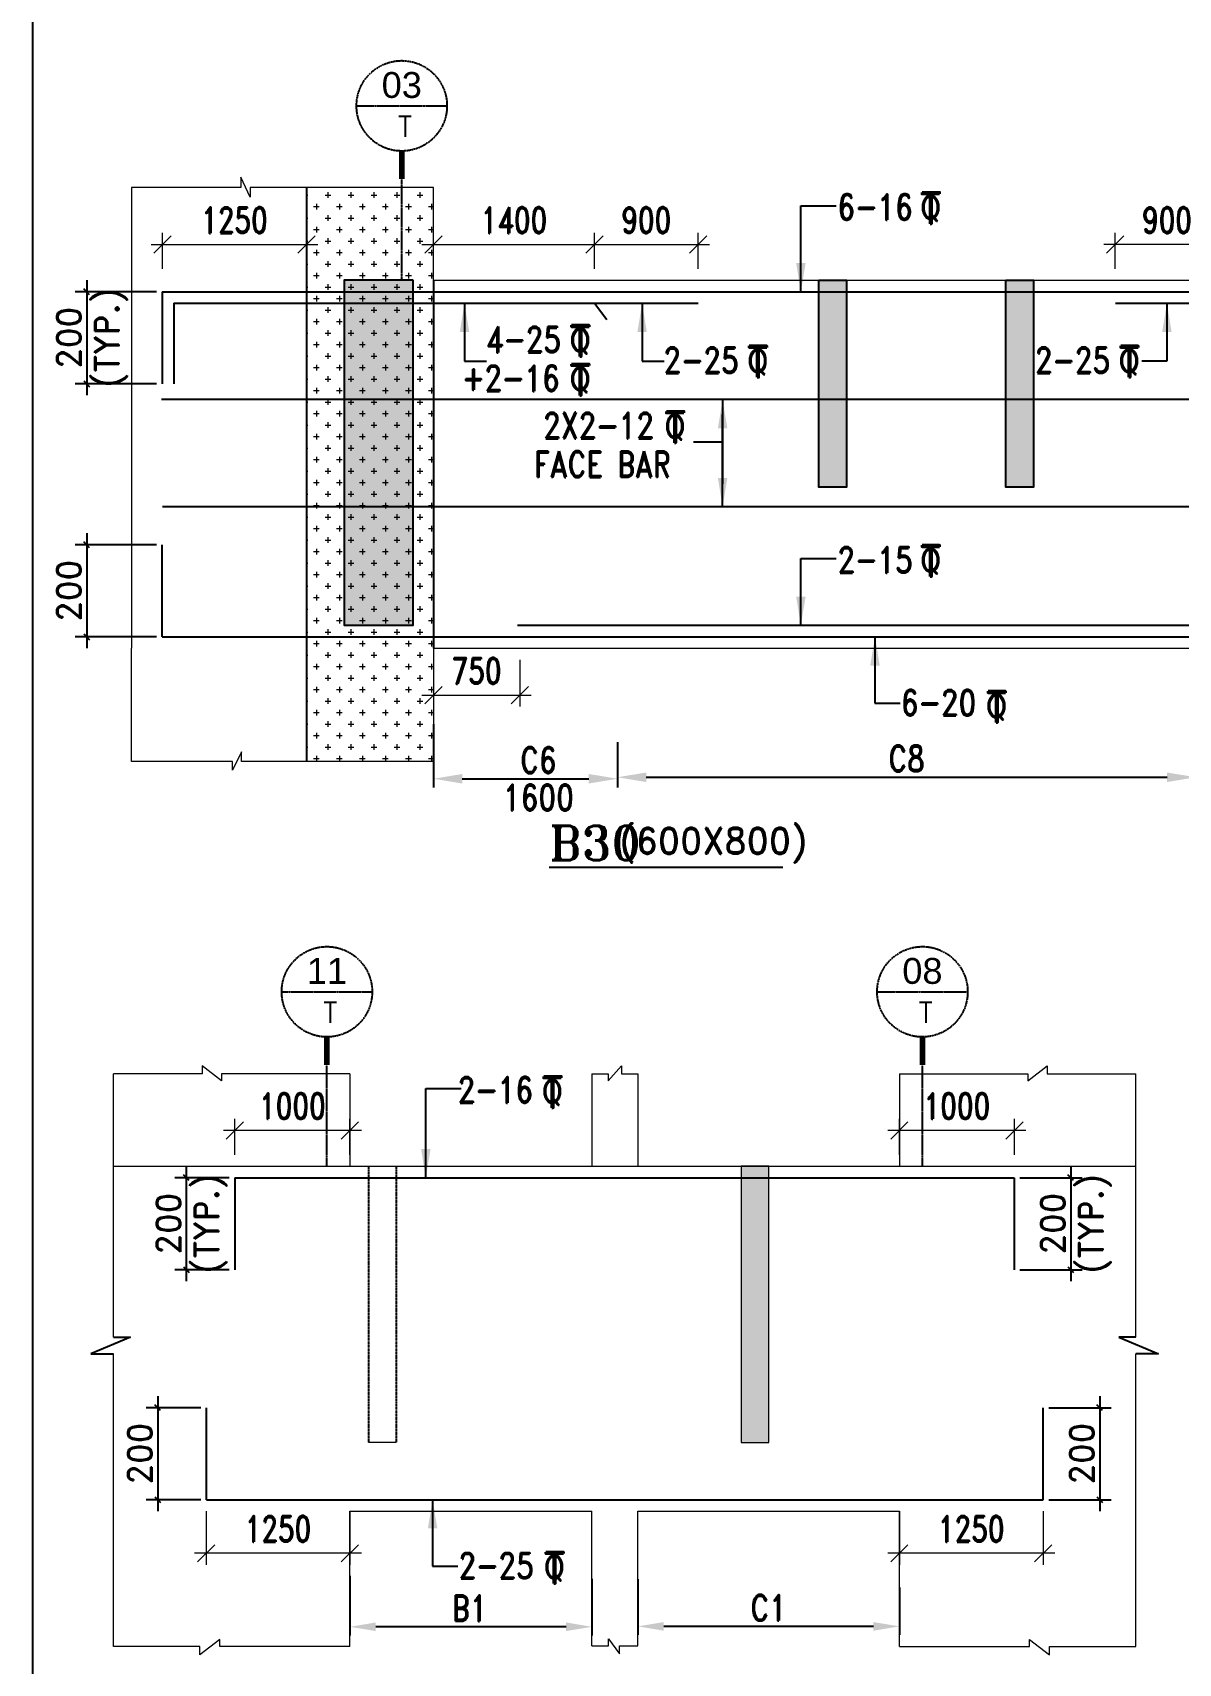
# Model space of a CAD drawing. Header units: millimetres. Extents: x 2061841 to 105821645, y -77612 to 48520811.
# Drawn here: x 2640308 to 2650265, y 7576 to 21757 of the extents above; entities that cross this region are included whole.
import ezdxf
from ezdxf.enums import TextEntityAlignment as Align

# ---------------------------------------------------------------- set-up
doc = ezdxf.new("R2010")
doc.units = ezdxf.units.MM
doc.header["$LTSCALE"] = 10
doc.header["$MEASUREMENT"] = 0
for name, pattern in [('BASEMENT COLUMN SETTING OUT-PART 2_R4$0$CENTER', [2, 1.25, -0.25, 0.25, -0.25]), ('CENTER', [2, 1.25, -0.25, 0.25, -0.25]), ('HIDDEN', [0.375, 0.25, -0.125])]:
    doc.linetypes.add(name, pattern=pattern)
for name, color, linetype in [('A-Grid-Tower', 8, 'CENTER'), ('BASEMENT COLUMN SETTING OUT-PART 2_R4$0$A-GRID-MAIN', 2, 'BASEMENT COLUMN SETTING OUT-PART 2_R4$0$CENTER'), ('BEAM', 4, 'Continuous'), ('BEAM HATCH', 252, 'Continuous'), ('BEAM STIRRUPS', 3, 'Continuous'), ('BORDER', 5, 'Continuous'), ('LEADER', 3, 'Continuous'), ('REIN', 1, 'Continuous'), ('S-BEAM', 4, 'Continuous'), ('S-DIM', 7, 'Continuous'), ('SHEET', 7, 'Continuous'), ('VIN_BEAM', 4, 'Continuous')]:
    doc.layers.add(name, color=color, linetype=linetype)
for name, color, linetype, lineweight in [('TEXT', 2, 'Continuous', 25), ('vin nonstrwall', 3, 'Continuous', 9), ('VIN_SLAB DIMENSION', 3, 'Continuous', 13)]:
    doc.layers.add(name, color=color, linetype=linetype, lineweight=lineweight)
doc.styles.add('200', font='romand.shx', dxfattribs={"width": 0.8, "height": 225})
doc.styles.add('BASEMENT COLUMN SETTING OUT-PART 2_R4$0$MAS-TXTL', font='arial.ttf', dxfattribs={"height": 200})
doc.styles.add('BASEMENT COLUMN SETTING OUT-PART 2_R4$0$MAS-TXTS', font='romans.shx', dxfattribs={"width": 0.8, "height": 180})
doc.styles.add('MAH', font='romand.shx', dxfattribs={"height": 210})
doc.styles.add('PK', font='romand.shx', dxfattribs={"width": 0.7, "height": 225})
doc.styles.add('PRP 100', font='romand.shx', dxfattribs={"width": 0.75})
doc.styles.add('RD', font='romand.shx', dxfattribs={"width": 0.9, "height": 225})
doc.styles.add('ROMAND', font='romand', dxfattribs={"height": 200})
doc.styles.add('RT', font='romant.shx', dxfattribs={"height": 250})
doc.dimstyles.new('dim', dxfattribs={"dimtxt": 225, "dimasz": 150, "dimexe": 100, "dimexo": 100, "dimgap": 100, "dimtad": 1, "dimdec": 0, "dimlfac": -1, "dimrnd": 5, "dimdsep": 46, "dimtxsty": 'PRP 100', "dimblk": 'OBLIQUE', "dimcen": 1.5, "dimdle": 100, "dimclrd": 3, "dimclre": 3, "dimclrt": 2, "dimadec": 0, "dimazin": 0, "dimtfac": 1, "dimtdec": 0, "dimtix": 1, "dimtmove": 0, "dimatfit": 3, "dimldrblk": 'OBLIQUE', "dimfxl": 200, "dimlwd": -1, "dimlwe": -1, "dimarcsym": 0})
doc.dimstyles.new('GR', dxfattribs={"dimtxt": 225, "dimasz": 100, "dimexe": 50, "dimexo": 50, "dimgap": 40, "dimtad": 1, "dimdec": 0, "dimzin": 0, "dimdsep": 46, "dimtxsty": 'RD', "dimblk1": 'OBLIQUE', "dimblk2": 'OBLIQUE', "dimsah": 1, "dimcen": 0, "dimdle": 100, "dimclrd": 3, "dimclre": 3, "dimclrt": 2, "dimadec": 0, "dimazin": 0, "dimtfac": 1, "dimtdec": 0, "dimtix": 1, "dimtmove": 0, "dimatfit": 3, "dimfxl": 1, "dimtolj": 1, "dimtzin": 0, "dimarcsym": 0})
doc.dimstyles.new('GR2', dxfattribs={"dimtxt": 225, "dimasz": 100, "dimexe": 75, "dimexo": 75, "dimgap": 50, "dimtad": 1, "dimdec": 0, "dimdsep": 46, "dimtxsty": '200', "dimblk1": 'OBLIQUE', "dimblk2": 'OBLIQUE', "dimsah": 1, "dimcen": 50, "dimdle": 75, "dimclrd": 3, "dimclre": 3, "dimclrt": 2, "dimadec": 0, "dimazin": 0, "dimtfac": 1, "dimtdec": 0, "dimtix": 1, "dimtmove": 0, "dimatfit": 3, "dimldrblk": 'OBLIQUE', "dimfxl": 1, "dimtolj": 1, "dimtzin": 0, "dimarcsym": 0})
doc.dimstyles.new('MA', dxfattribs={"dimtxt": 210, "dimasz": 50, "dimexe": 100, "dimexo": 50, "dimgap": 50, "dimtad": 1, "dimdec": 0, "dimzin": 0, "dimdsep": 46, "dimtxsty": 'MAH', "dimblk1": 'OBLIQUE', "dimblk2": 'OBLIQUE', "dimsah": 1, "dimcen": 0.09, "dimdle": 100, "dimclrd": 3, "dimclre": 3, "dimclrt": 2, "dimadec": 0, "dimazin": 0, "dimtfac": 1, "dimtdec": 0, "dimtix": 1, "dimtofl": 0, "dimtmove": 0, "dimatfit": 3, "dimldrblk": 'OBLIQUE', "dimfxl": 1, "dimtolj": 1, "dimtzin": 0, "dimarcsym": 0})

# ---------------------------------------------------------------- blocks, each defined once
blk = doc.blocks.new('_Oblique')
at = {"color": 0, "linetype": 'ByBlock', "lineweight": -2}
blk.add_line((-0.5, -0.5), (0.5, 0.5), dxfattribs=at)
blk = doc.blocks.new('*D2244')
at = {"layer": 'Defpoints', "color": 0, "transparency": 16777216}
for p in [(2645191, 19915), (2643791, 19603, 0), (2645191, 19603, 0)]:
    blk.add_point(p, dxfattribs=at)
at = {"layer": 'VIN_SLAB DIMENSION', "color": 3, "transparency": 16777216}
for p, q in [((2643791, 19703), (2643791, 20015)), ((2645191, 19703), (2645191, 20015)), ((2643691, 19915), (2645291, 19915))]:
    blk.add_line(p, q, dxfattribs=at)
at = {"layer": 'VIN_SLAB DIMENSION', "color": 3, "transparency": 16777216, "xscale": 150, "yscale": 150, "zscale": 150, "rotation": 180}
blk.add_blockref('_Oblique', (2643791, 19915), dxfattribs=at)
at = {"layer": 'VIN_SLAB DIMENSION', "color": 3, "transparency": 16777216, "xscale": 150, "yscale": 150, "zscale": 150}
blk.add_blockref('_Oblique', (2645191, 19915), dxfattribs=at)
at = {"layer": 'VIN_SLAB DIMENSION', "color": 2, "transparency": 16777216, "insert": (2644491, 20127), "char_height": 225, "attachment_point": 5, "style": 'PRP 100'}
blk.add_mtext('1400', dxfattribs=at)
blk = doc.blocks.new('OBLIQUE')
blk = doc.blocks.new('A$C33BE299A')
at = {"layer": 'SHEET', "color": 4, "style": 'ROMAND'}
for s, height, p in [('T', 170, (-16.2, 0)), ('Q', 125, (-14.4, 26.9))]:
    blk.add_text(s, height=height, dxfattribs=at).set_placement(p)
blk = doc.blocks.new('*D2226')
at = {"layer": 'Defpoints', "color": 0, "transparency": 16777216}
for p in [(2642066, 11799, 0), (2641643, 10999), (2642066, 10999, 0)]:
    blk.add_point(p, dxfattribs=at)
at = {"layer": 'S-DIM', "color": 3, "lineweight": -2, "transparency": 16777216}
for p, q in [((2642016, 11799), (2641543, 11799)), ((2641643, 11899), (2641643, 10899)), ((2642016, 10999), (2641543, 10999))]:
    blk.add_line(p, q, dxfattribs=at)
at = {"layer": 'S-DIM', "color": 3, "lineweight": -2, "transparency": 16777216, "xscale": 50, "yscale": 50, "zscale": 50}
for p, rotation in [((2641643, 11799), 90), ((2641643, 10999), 270)]:
    blk.add_blockref('_Oblique', p, dxfattribs=dict(at, rotation=rotation))
at = {"layer": 'S-DIM', "color": 2, "transparency": 16777216, "char_height": 210, "attachment_point": 5, "rotation": 90, "style": 'MAH'}
for s, insert in [('\\A1;(TYP.)', (2641853, 11399)), ('\\A1;200', (2641488, 11399))]:
    blk.add_mtext(s, dxfattribs=dict(at, insert=insert))
blk = doc.blocks.new('*D2227')
at = {"layer": 'Defpoints', "color": 0, "transparency": 16777216}
for p in [(2641819, 9799, 0), (2641395, 8999), (2641819, 8999, 0)]:
    blk.add_point(p, dxfattribs=at)
at = {"layer": 'S-DIM', "color": 3, "lineweight": -2, "transparency": 16777216}
for p, q in [((2641769, 9799), (2641295, 9799)), ((2641395, 9899), (2641395, 8899)), ((2641769, 8999), (2641295, 8999))]:
    blk.add_line(p, q, dxfattribs=at)
at = {"layer": 'S-DIM', "color": 3, "lineweight": -2, "transparency": 16777216, "xscale": 50, "yscale": 50, "zscale": 50}
for p, rotation in [((2641395, 9799), 90), ((2641395, 8999), 270)]:
    blk.add_blockref('_Oblique', p, dxfattribs=dict(at, rotation=rotation))
at = {"layer": 'S-DIM', "color": 2, "transparency": 16777216, "char_height": 210, "attachment_point": 5, "rotation": 90, "style": 'MAH'}
for s, insert in [('\\A1;200', (2641240, 9399)), ('\\A1;', (2641550, 9399))]:
    blk.add_mtext(s, dxfattribs=dict(at, insert=insert))
blk = doc.blocks.new('*D2228')
at = {"layer": 'BEAM STIRRUPS', "color": 3, "lineweight": -2, "ltscale": 0.25, "transparency": 16777216}
for p, q in [((2643065, 8337), (2643065, 7819)), ((2645168, 8312), (2645168, 7819)), ((2644943, 7894), (2643290, 7894))]:
    blk.add_line(p, q, dxfattribs=at)
at = {"layer": 'BEAM STIRRUPS', "color": 3, "linetype": 'Continuous', "ltscale": 0.25, "transparency": 16777216}
for points in [[(2643290, 7932), (2643290, 7857), (2643065, 7894)], [(2644943, 7932), (2644943, 7857), (2645168, 7894)]]:
    blk.add_solid(points, dxfattribs=at)
at = {"layer": 'Defpoints', "color": 0, "linetype": 'Continuous', "ltscale": 0.25, "transparency": 16777216}
for p in [(2643065, 8412, 0), (2645168, 8387, 0), (2643065, 7894)]:
    blk.add_point(p, dxfattribs=at)
at = {"layer": 'BEAM STIRRUPS', "color": 2, "linetype": 'Continuous', "ltscale": 0.25, "transparency": 16777216, "insert": (2644106, 8057), "char_height": 225, "attachment_point": 5, "rotation": 360, "style": '200'}
blk.add_mtext('\\A1;B1', dxfattribs=at)
blk = doc.blocks.new('*D2229')
at = {"layer": 'Defpoints', "color": 0, "transparency": 16777216}
for p in [(2648838, 11799, 0), (2648838, 10999, 0), (2649329, 10999)]:
    blk.add_point(p, dxfattribs=at)
at = {"layer": 'S-DIM', "color": 3, "lineweight": -2, "transparency": 16777216}
for p, q in [((2648888, 11799), (2649429, 11799)), ((2649329, 11899), (2649329, 10899)), ((2648888, 10999), (2649429, 10999))]:
    blk.add_line(p, q, dxfattribs=at)
at = {"layer": 'S-DIM', "color": 3, "lineweight": -2, "transparency": 16777216, "xscale": 50, "yscale": 50, "zscale": 50}
for p, rotation in [((2649329, 11799), 90), ((2649329, 10999), 270)]:
    blk.add_blockref('_Oblique', p, dxfattribs=dict(at, rotation=rotation))
at = {"layer": 'S-DIM', "color": 2, "transparency": 16777216, "char_height": 210, "attachment_point": 5, "rotation": 90, "style": 'MAH'}
for s, insert in [('\\A1;(TYP.)', (2649539, 11399)), ('\\A1;200', (2649174, 11399))]:
    blk.add_mtext(s, dxfattribs=dict(at, insert=insert))
blk = doc.blocks.new('*D2230')
at = {"layer": 'Defpoints', "color": 0, "transparency": 16777216}
for p in [(2649089, 9799, 0), (2649089, 8999, 0), (2649581, 8999)]:
    blk.add_point(p, dxfattribs=at)
at = {"layer": 'S-DIM', "color": 3, "lineweight": -2, "transparency": 16777216}
for p, q in [((2649139, 9799), (2649681, 9799)), ((2649581, 9899), (2649581, 8899)), ((2649139, 8999), (2649681, 8999))]:
    blk.add_line(p, q, dxfattribs=at)
at = {"layer": 'S-DIM', "color": 3, "lineweight": -2, "transparency": 16777216, "xscale": 50, "yscale": 50, "zscale": 50}
for p, rotation in [((2649581, 9799), 90), ((2649581, 8999), 270)]:
    blk.add_blockref('_Oblique', p, dxfattribs=dict(at, rotation=rotation))
at = {"layer": 'S-DIM', "color": 2, "transparency": 16777216, "char_height": 210, "attachment_point": 5, "rotation": 90, "style": 'MAH'}
for s, insert in [('\\A1;200', (2649426, 9399)), ('\\A1;', (2649736, 9399))]:
    blk.add_mtext(s, dxfattribs=dict(at, insert=insert))
blk = doc.blocks.new('*D2231')
at = {"layer": 'BEAM STIRRUPS', "color": 3, "lineweight": -2, "ltscale": 0.25, "transparency": 16777216}
for p, q in [((2645568, 8307), (2645568, 7823)), ((2647840, 8236), (2647840, 7823)), ((2647615, 7898), (2645793, 7898))]:
    blk.add_line(p, q, dxfattribs=at)
at = {"layer": 'BEAM STIRRUPS', "color": 3, "linetype": 'Continuous', "ltscale": 0.25, "transparency": 16777216}
for points in [[(2645793, 7935), (2645793, 7860), (2645568, 7898)], [(2647615, 7935), (2647615, 7860), (2647840, 7898)]]:
    blk.add_solid(points, dxfattribs=at)
at = {"layer": 'Defpoints', "color": 0, "linetype": 'Continuous', "ltscale": 0.25, "transparency": 16777216}
for p in [(2645568, 8382, 0), (2647840, 8311, 0), (2645568, 7898)]:
    blk.add_point(p, dxfattribs=at)
at = {"layer": 'BEAM STIRRUPS', "color": 2, "linetype": 'Continuous', "ltscale": 0.25, "transparency": 16777216, "insert": (2646704, 8060), "char_height": 225, "attachment_point": 5, "rotation": 360, "style": '200'}
blk.add_mtext('\\A1;C1', dxfattribs=at)
blk = doc.blocks.new('*D2156')
at = {"layer": 'Defpoints', "color": 0, "transparency": 16777216}
for p in [(2641434, 19503, 0), (2640778, 18703), (2641434, 18703, 0)]:
    blk.add_point(p, dxfattribs=at)
at = {"layer": 'S-DIM', "color": 3, "lineweight": -2, "transparency": 16777216}
for p, q in [((2640778, 19603), (2640778, 18603)), ((2641384, 19503), (2640678, 19503)), ((2641384, 18703), (2640678, 18703))]:
    blk.add_line(p, q, dxfattribs=at)
at = {"layer": 'S-DIM', "color": 3, "lineweight": -2, "transparency": 16777216, "xscale": 50, "yscale": 50, "zscale": 50}
for p, rotation in [((2640778, 19503), 90), ((2640778, 18703), 270)]:
    blk.add_blockref('_Oblique', p, dxfattribs=dict(at, rotation=rotation))
at = {"layer": 'S-DIM', "color": 2, "transparency": 16777216, "char_height": 210, "attachment_point": 5, "rotation": 90, "style": 'MAH'}
for s, insert in [('\\A1;(TYP.)', (2640988, 19103)), ('\\A1;200', (2640623, 19103))]:
    blk.add_mtext(s, dxfattribs=dict(at, insert=insert))
blk = doc.blocks.new('*D2157')
at = {"layer": 'Defpoints', "color": 0, "transparency": 16777216}
for p in [(2641434, 17303, 0), (2640778, 16503), (2641434, 16503, 0)]:
    blk.add_point(p, dxfattribs=at)
at = {"layer": 'S-DIM', "color": 3, "lineweight": -2, "transparency": 16777216}
for p, q in [((2641384, 17303), (2640678, 17303)), ((2640778, 17403), (2640778, 16403)), ((2641384, 16503), (2640678, 16503))]:
    blk.add_line(p, q, dxfattribs=at)
at = {"layer": 'S-DIM', "color": 3, "lineweight": -2, "transparency": 16777216, "xscale": 50, "yscale": 50, "zscale": 50}
for p, rotation in [((2640778, 17303), 90), ((2640778, 16503), 270)]:
    blk.add_blockref('_Oblique', p, dxfattribs=dict(at, rotation=rotation))
at = {"layer": 'S-DIM', "color": 2, "transparency": 16777216, "char_height": 210, "attachment_point": 5, "rotation": 90, "style": 'MAH'}
for s, insert in [('\\A1;200', (2640623, 16903)), ('\\A1;', (2640933, 16903))]:
    blk.add_mtext(s, dxfattribs=dict(at, insert=insert))
blk = doc.blocks.new('*D2158')
at = {"layer": 'Defpoints', "color": 0, "transparency": 16777216}
for p in [(2646091, 19915), (2645191, 19603, 52), (2646091, 19603, 52)]:
    blk.add_point(p, dxfattribs=at)
at = {"layer": 'VIN_SLAB DIMENSION', "color": 3, "transparency": 16777216}
for p, q in [((2645191, 19703), (2645191, 20015)), ((2646091, 19703), (2646091, 20015)), ((2645091, 19915), (2646191, 19915))]:
    blk.add_line(p, q, dxfattribs=at)
at = {"layer": 'VIN_SLAB DIMENSION', "color": 3, "transparency": 16777216, "xscale": 150, "yscale": 150, "zscale": 150, "rotation": 180}
blk.add_blockref('_Oblique', (2645191, 19915), dxfattribs=at)
at = {"layer": 'VIN_SLAB DIMENSION', "color": 3, "transparency": 16777216, "xscale": 150, "yscale": 150, "zscale": 150}
blk.add_blockref('_Oblique', (2646091, 19915), dxfattribs=at)
at = {"layer": 'VIN_SLAB DIMENSION', "color": 2, "transparency": 16777216, "insert": (2645641, 20127), "char_height": 225, "attachment_point": 5, "style": 'PRP 100'}
blk.add_mtext('900', dxfattribs=at)
blk = doc.blocks.new('*D2026')
at = {"layer": 'Defpoints', "color": 0, "transparency": 16777216}
for p in [(2649716, 19915), (2649716, 19603, 52), (2650616, 19603, 52)]:
    blk.add_point(p, dxfattribs=at)
at = {"layer": 'VIN_SLAB DIMENSION', "color": 3, "transparency": 16777216}
for p, q in [((2649716, 19703), (2649716, 20015)), ((2650616, 19703), (2650616, 20015)), ((2650716, 19915), (2649616, 19915))]:
    blk.add_line(p, q, dxfattribs=at)
at = {"layer": 'VIN_SLAB DIMENSION', "color": 3, "transparency": 16777216, "xscale": 150, "yscale": 150, "zscale": 150, "rotation": 180}
blk.add_blockref('_Oblique', (2649716, 19915), dxfattribs=at)
at = {"layer": 'VIN_SLAB DIMENSION', "color": 3, "transparency": 16777216, "xscale": 150, "yscale": 150, "zscale": 150}
blk.add_blockref('_Oblique', (2650616, 19915), dxfattribs=at)
at = {"layer": 'VIN_SLAB DIMENSION', "color": 2, "transparency": 16777216, "insert": (2650166, 20127), "char_height": 225, "attachment_point": 5, "style": 'PRP 100'}
blk.add_mtext('900', dxfattribs=at)
blk = doc.blocks.new('*D2083')
at = {"layer": 'Defpoints', "color": 0, "transparency": 16777216}
for p in [(2643791, 16403), (2644541, 16403), (2644541, 15996)]:
    blk.add_point(p, dxfattribs=at)
at = {"layer": 'VIN_SLAB DIMENSION', "color": 3, "transparency": 16777216}
for p, q in [((2643791, 16303), (2643791, 15896)), ((2644541, 16303), (2644541, 15896)), ((2643691, 15996), (2644641, 15996))]:
    blk.add_line(p, q, dxfattribs=at)
at = {"layer": 'VIN_SLAB DIMENSION', "color": 3, "transparency": 16777216, "xscale": 150, "yscale": 150, "zscale": 150, "rotation": 180}
blk.add_blockref('_Oblique', (2643791, 15996), dxfattribs=at)
at = {"layer": 'VIN_SLAB DIMENSION', "color": 3, "transparency": 16777216, "xscale": 150, "yscale": 150, "zscale": 150}
blk.add_blockref('_Oblique', (2644541, 15996), dxfattribs=at)
at = {"layer": 'VIN_SLAB DIMENSION', "color": 2, "transparency": 16777216, "insert": (2644166, 16208), "char_height": 225, "attachment_point": 5, "style": 'PRP 100'}
blk.add_mtext('750', dxfattribs=at)
blk = doc.blocks.new('*D2085')
at = {"layer": 'BEAM', "color": 3, "lineweight": -2, "transparency": 16777216}
for p, q in [((2643791, 15743), (2643791, 15194)), ((2645391, 15588), (2645391, 15194)), ((2644041, 15269), (2645141, 15269))]:
    blk.add_line(p, q, dxfattribs=at)
at = {"layer": 'BEAM', "color": 3, "transparency": 16777216}
for points in [[(2644041, 15310), (2644041, 15227), (2643791, 15269)], [(2645141, 15310), (2645141, 15227), (2645391, 15269)]]:
    blk.add_solid(points, dxfattribs=at)
at = {"layer": 'Defpoints', "color": 0, "transparency": 16777216}
for p in [(2643791, 15818, 0), (2645391, 15663, 0), (2645391, 15269)]:
    blk.add_point(p, dxfattribs=at)
at = {"layer": 'BEAM', "color": 2, "transparency": 16777216, "char_height": 225, "attachment_point": 5, "style": '200'}
for s, insert in [('\\A1;C6', (2644703, 15431)), ('\\A1;1600', (2644703, 15106))]:
    blk.add_mtext(s, dxfattribs=dict(at, insert=insert))
blk = doc.blocks.new('*D2087')
at = {"layer": 'BEAM', "color": 3, "lineweight": -2, "transparency": 16777216}
for p, q in [((2645391, 15513), (2645391, 15207)), ((2650416, 15588), (2650416, 15207)), ((2645641, 15282), (2650166, 15282))]:
    blk.add_line(p, q, dxfattribs=at)
at = {"layer": 'BEAM', "color": 3, "transparency": 16777216}
for points in [[(2645641, 15323), (2645641, 15240), (2645391, 15282)], [(2650166, 15323), (2650166, 15240), (2650416, 15282)]]:
    blk.add_solid(points, dxfattribs=at)
at = {"layer": 'Defpoints', "color": 0, "transparency": 16777216}
for p in [(2650416, 15663, 14), (2645391, 15588), (2650416, 15282)]:
    blk.add_point(p, dxfattribs=at)
at = {"layer": 'BEAM', "color": 2, "transparency": 16777216, "insert": (2647903, 15444), "char_height": 225, "attachment_point": 5, "style": '200'}
blk.add_mtext('\\A1;C8', dxfattribs=at)
blk = doc.blocks.new('*D2059')
at = {"layer": 'Defpoints', "color": 0, "transparency": 16777216}
for p in [(2642687, 19915), (2641437, 19603, 52), (2642687, 19603, 52)]:
    blk.add_point(p, dxfattribs=at)
at = {"layer": 'VIN_SLAB DIMENSION', "color": 3, "transparency": 16777216}
for p, q in [((2641437, 19703), (2641437, 20015)), ((2642687, 19703), (2642687, 20015)), ((2641337, 19915), (2642787, 19915))]:
    blk.add_line(p, q, dxfattribs=at)
at = {"layer": 'VIN_SLAB DIMENSION', "color": 3, "transparency": 16777216, "xscale": 150, "yscale": 150, "zscale": 150, "rotation": 180}
blk.add_blockref('_Oblique', (2641437, 19915), dxfattribs=at)
at = {"layer": 'VIN_SLAB DIMENSION', "color": 3, "transparency": 16777216, "xscale": 150, "yscale": 150, "zscale": 150}
blk.add_blockref('_Oblique', (2642687, 19915), dxfattribs=at)
at = {"layer": 'VIN_SLAB DIMENSION', "color": 2, "transparency": 16777216, "insert": (2642062, 20127), "char_height": 225, "attachment_point": 5, "style": 'PRP 100'}
blk.add_mtext('1250', dxfattribs=at)
blk = doc.blocks.new('BASEMENT COLUMN SETTING OUT-PART 2_R4$0$GRID TARGET1')
blk.add_wipeout([(393, -655), (392, -641), (392, -628), (390, -614), (389, -600), (387, -587), (384, -573), (381, -560), (377, -547), (373, -534), (369, -521), (364, -508), (359, -495), (353, -483), (347, -471), (340, -459), (333, -447), (325, -435), (318, -424), (309, -413), (301, -403), (292, -392), (282, -382), (273, -373), (263, -363), (252, -354), (242, -346), (231, -337), (220, -330), (208, -322), (196, -315), (184, -308), (172, -302), (160, -296), (147, -291), (134, -286), (121, -282), (108, -278), (95, -274), (82, -271), (68, -268), (55, -266), (41, -265), (27, -263), (14, -263), (0, -262), (-14, -263), (-27, -263), (-41, -265), (-55, -266), (-68, -268), (-82, -271), (-95, -274), (-108, -278), (-121, -282), (-134, -286), (-147, -291), (-160, -296), (-172, -302), (-184, -308), (-196, -315), (-208, -322), (-220, -330), (-231, -337), (-242, -346), (-252, -354), (-263, -363), (-273, -373), (-282, -382), (-292, -392), (-301, -403), (-309, -413), (-318, -424), (-325, -435), (-333, -447), (-340, -459), (-347, -471), (-353, -483), (-359, -495), (-364, -508), (-369, -521), (-373, -534), (-377, -547), (-381, -560), (-384, -573), (-387, -587), (-389, -600), (-390, -614), (-392, -628), (-392, -641), (-393, -655), (-392, -669), (-392, -682), (-390, -696), (-389, -710), (-387, -723), (-384, -737), (-381, -750), (-377, -763), (-373, -776), (-369, -789), (-364, -802), (-359, -815), (-353, -827), (-347, -839), (-340, -851), (-333, -863), (-325, -875), (-318, -886), (-309, -897), (-301, -907), (-292, -918), (-282, -928), (-273, -937), (-263, -947), (-252, -956), (-242, -964), (-231, -973), (-220, -981), (-208, -988), (-196, -995), (-184, -1002), (-172, -1008), (-160, -1014), (-147, -1019), (-134, -1024), (-121, -1028), (-108, -1032), (-95, -1036), (-82, -1039), (-68, -1042), (-55, -1044), (-41, -1046), (-27, -1047), (-14, -1047), (0, -1048), (14, -1047), (27, -1047), (41, -1046), (55, -1044), (68, -1042), (82, -1039), (95, -1036), (108, -1032), (121, -1028), (134, -1024), (147, -1019), (160, -1014), (172, -1008), (184, -1002), (196, -995), (208, -988), (220, -981), (231, -973), (242, -964), (252, -956), (263, -947), (273, -937), (282, -928), (292, -918), (301, -907), (309, -897), (318, -886), (325, -875), (333, -863), (340, -851), (347, -839), (353, -827), (359, -815), (364, -802), (369, -789), (373, -776), (377, -763), (381, -750), (384, -737), (387, -723), (389, -710), (390, -696), (392, -682), (392, -669)])
blk.add_line((-393, -655), (393, -655))
at = {"const_width": 48.8}
blk.add_lwpolyline([(0, -1048), (0, -1292)], dxfattribs=at)
blk.add_circle((0, -655), 393)
for tag, height, style, p in [('AS', 225, 'BASEMENT COLUMN SETTING OUT-PART 2_R4$0$MAS-TXTL', (0, -586)), ('REF', 180, 'BASEMENT COLUMN SETTING OUT-PART 2_R4$0$MAS-TXTS', (29, -925))]:
    blk.add_attdef(tag, text='', height=height, dxfattribs=dict(style=style)).set_placement(p, align=Align.CENTER)
blk = doc.blocks.new('*D1442')
at = {"layer": 'Defpoints', "color": 0, "transparency": 16777216}
for p in [(2642065, 12211), (2642065, 11899, 52), (2643065, 11899, 52)]:
    blk.add_point(p, dxfattribs=at)
at = {"layer": 'VIN_SLAB DIMENSION', "color": 3, "transparency": 16777216}
for p, q in [((2643165, 12211), (2641965, 12211)), ((2642065, 11999), (2642065, 12311)), ((2643065, 11999), (2643065, 12311))]:
    blk.add_line(p, q, dxfattribs=at)
at = {"layer": 'VIN_SLAB DIMENSION', "color": 3, "transparency": 16777216, "xscale": 150, "yscale": 150, "zscale": 150, "rotation": 180}
blk.add_blockref('_Oblique', (2642065, 12211), dxfattribs=at)
at = {"layer": 'VIN_SLAB DIMENSION', "color": 3, "transparency": 16777216, "xscale": 150, "yscale": 150, "zscale": 150}
blk.add_blockref('_Oblique', (2643065, 12211), dxfattribs=at)
at = {"layer": 'VIN_SLAB DIMENSION', "color": 2, "transparency": 16777216, "insert": (2642565, 12423), "char_height": 225, "attachment_point": 5, "style": 'PRP 100'}
blk.add_mtext('1000', dxfattribs=at)
blk = doc.blocks.new('*D1443')
at = {"layer": 'Defpoints', "color": 0, "transparency": 16777216}
for p in [(2647840, 12211), (2647840, 11899, 52), (2648840, 11899, 52)]:
    blk.add_point(p, dxfattribs=at)
at = {"layer": 'VIN_SLAB DIMENSION', "color": 3, "transparency": 16777216}
for p, q in [((2648940, 12211), (2647740, 12211)), ((2647840, 11999), (2647840, 12311)), ((2648840, 11999), (2648840, 12311))]:
    blk.add_line(p, q, dxfattribs=at)
at = {"layer": 'VIN_SLAB DIMENSION', "color": 3, "transparency": 16777216, "xscale": 150, "yscale": 150, "zscale": 150, "rotation": 180}
blk.add_blockref('_Oblique', (2647840, 12211), dxfattribs=at)
at = {"layer": 'VIN_SLAB DIMENSION', "color": 3, "transparency": 16777216, "xscale": 150, "yscale": 150, "zscale": 150}
blk.add_blockref('_Oblique', (2648840, 12211), dxfattribs=at)
at = {"layer": 'VIN_SLAB DIMENSION', "color": 2, "transparency": 16777216, "insert": (2648340, 12423), "char_height": 225, "attachment_point": 5, "style": 'PRP 100'}
blk.add_mtext('1000', dxfattribs=at)
blk = doc.blocks.new('*D1444')
at = {"layer": 'Defpoints', "color": 0, "transparency": 16777216}
for p in [(2641815, 8999, 52), (2643065, 8999, 52), (2641815, 8533)]:
    blk.add_point(p, dxfattribs=at)
at = {"layer": 'VIN_SLAB DIMENSION', "color": 3, "transparency": 16777216}
for p, q in [((2641815, 8899), (2641815, 8433)), ((2643065, 8899), (2643065, 8433)), ((2643165, 8533), (2641715, 8533))]:
    blk.add_line(p, q, dxfattribs=at)
at = {"layer": 'VIN_SLAB DIMENSION', "color": 3, "transparency": 16777216, "xscale": 150, "yscale": 150, "zscale": 150, "rotation": 180}
blk.add_blockref('_Oblique', (2641815, 8533), dxfattribs=at)
at = {"layer": 'VIN_SLAB DIMENSION', "color": 3, "transparency": 16777216, "xscale": 150, "yscale": 150, "zscale": 150}
blk.add_blockref('_Oblique', (2643065, 8533), dxfattribs=at)
at = {"layer": 'VIN_SLAB DIMENSION', "color": 2, "transparency": 16777216, "insert": (2642440, 8746), "char_height": 225, "attachment_point": 5, "style": 'PRP 100'}
blk.add_mtext('1250', dxfattribs=at)
blk = doc.blocks.new('*D1445')
at = {"layer": 'Defpoints', "color": 0, "transparency": 16777216}
for p in [(2647840, 8999, 52), (2649090, 8999, 52), (2647840, 8533)]:
    blk.add_point(p, dxfattribs=at)
at = {"layer": 'VIN_SLAB DIMENSION', "color": 3, "transparency": 16777216}
for p, q in [((2647840, 8899), (2647840, 8433)), ((2649090, 8899), (2649090, 8433)), ((2649190, 8533), (2647740, 8533))]:
    blk.add_line(p, q, dxfattribs=at)
at = {"layer": 'VIN_SLAB DIMENSION', "color": 3, "transparency": 16777216, "xscale": 150, "yscale": 150, "zscale": 150, "rotation": 180}
blk.add_blockref('_Oblique', (2647840, 8533), dxfattribs=at)
at = {"layer": 'VIN_SLAB DIMENSION', "color": 3, "transparency": 16777216, "xscale": 150, "yscale": 150, "zscale": 150}
blk.add_blockref('_Oblique', (2649090, 8533), dxfattribs=at)
at = {"layer": 'VIN_SLAB DIMENSION', "color": 2, "transparency": 16777216, "insert": (2648465, 8746), "char_height": 225, "attachment_point": 5, "style": 'PRP 100'}
blk.add_mtext('1250', dxfattribs=at)

msp = doc.modelspace()

# ---------------------------------------------------------------- hatches: boundary and pattern name
at = {"layer": 'BEAM HATCH'}
for points in [[(2643613.9, 19603.1), (2643013.9, 19603.1), (2643013.9, 16603.1), (2643613.9, 16603.1)], [(2647140.7, 19603.1), (2647381.8, 19603.1), (2647381.8, 17803.1), (2647140.7, 17803.1)], [(2648765.6, 19603.1), (2649006.7, 19603.1), (2649006.7, 17803.1), (2648765.6, 17803.1)], [(2646705.3, 11899), (2646465.3, 11899), (2646465.3, 9496), (2646705.3, 9496)]]:
    msp.add_hatch(color=252, dxfattribs=at).paths.add_polyline_path(points)
at = {"layer": 'vin nonstrwall'}
h = msp.add_hatch(dxfattribs=at)
h.set_pattern_fill('CROSS', color=6, scale=400, angle=270)
h.set_pattern_definition([(270, (197073.76, 101169.19), (100, -100), [50, -150]), (360, (197048.76, 101144.19), (100, 100), [50, -150])])
h.paths.add_polyline_path([(2642687.3, 20409.3), (2643790.6, 20409.3), (2643790.6, 15420.2), (2642687.3, 15420.2)])

# ---------------------------------------------------------------- linework, layer by layer
at = {"layer": 'A-Grid-Tower', "color": 6}
for p, q in [((2643515.6, 19603.1, 58.4), (2643515.6, 20483.5, 58.4)), ((2642865.3, 11899, 0), (2642865.3, 12779.4, 0)), ((2648040.3, 11899, 0), (2648040.3, 12779.4, 0))]:
    msp.add_line(p, q, dxfattribs=at)
at = {"layer": 'BEAM', "lineweight": 13}
for p, q in [((2642117, 20499.1, 51.6), (2642117, 20409.3, 51.6)), ((2642198.2, 20326.6, 51.6), (2642117, 20499.1, 51.6)), ((2641165.6, 20409.3, 51.6), (2641165.6, 19603.1, 51.6)), ((2642117, 20409.3, 51.6), (2641165.6, 20409.3, 103.1)), ((2642198.2, 20409.3, 51.6), (2642198.2, 20326.6, 51.6)), ((2643790.6, 20409.3, 481.6), (2642198.2, 20409.3, 51.6)), ((2643790.6, 19603.1, 103.1), (2643790.6, 20409.3, 103.1)), ((2641165.6, 19603.1, 103.1), (2641165.6, 16403.1, 51.6)), ((2643790.6, 19603.1, 103.1), (2652340.6, 19603.1, 154.7)), ((2641165.6, 15420.2, 51.6), (2641165.6, 16403.1, 51.6)), ((2643790.6, 16403.1, 103.1), (2652465.6, 16403.1, 103.1)), ((2643790.6, 16403.1, 103.1), (2643790.6, 15420.2, 103.1)), ((2642122.3, 15504.2, 51.6), (2642043.8, 15342, 51.6)), ((2642122.3, 15420.2, 51.6), (2642122.3, 15504.2, 51.6)), ((2642043.8, 15420.2, 51.6), (2641165.6, 15420.2, 103.1)), ((2642043.8, 15342, 51.6), (2642043.8, 15420.2, 51.6)), ((2643790.6, 15420.2, 525.8), (2642122.3, 15420.2, 51.6)), ((2641780.8, 12772.1, 0), (2641780.8, 12701.5, 0)), ((2641948.1, 12640.6, 0), (2641780.8, 12772.1, 0)), ((2645308.9, 12640.6, -0.1), (2645424.8, 12772.1, -0.1)), ((2645424.8, 12772.1, -0.1), (2645424.8, 12701.5, -0.1)), ((2648957.6, 12640.6, 0), (2649124.9, 12772.1, 0)), ((2649124.9, 12772.1, 0), (2649124.9, 12701.5, 0)), ((2641780.8, 12701.5, 0), (2641011, 12701.5, 7466.8)), ((2641011, 10412.1, 0), (2641011, 12701.5, 0)), ((2641948.1, 12701.5, 0), (2641948.1, 12640.6, 0)), ((2643065.3, 12701.5, 0), (2641948.1, 12701.5, 0)), ((2643065.3, 12701.5, 0), (2643065.3, 11899, 0)), ((2645167.7, 12701.5, 0.1), (2645167.7, 11899, 0)), ((2645167.7, 12701.5, -0.1), (2645308.9, 12701.5, -0.1)), ((2645308.9, 12701.5, -0.1), (2645308.9, 12640.6, -0.1)), ((2645424.8, 12701.5, -0.1), (2645567.7, 12701.5, 948.5)), ((2645567.7, 12701.5, 0.1), (2645567.7, 11899, 0)), ((2647840.3, 12701.5, 0), (2647840.3, 11899, 0)), ((2647840.3, 12701.5, 0), (2648957.6, 12701.5, 0)), ((2648957.6, 12701.5, 0), (2648957.6, 12640.6, 0)), ((2649124.9, 12701.5, 0), (2649894.6, 12701.5, 7466.8)), ((2649894.6, 10412.1, 0), (2649894.6, 12701.5, 0)), ((2641011, 11899, 0), (2649894.6, 11899, 0)), ((2641011, 7722.3, 7466.8), (2641011, 10269.1, 0)), ((2649894.6, 7722.3, 7466.8), (2649894.6, 10269.1, 0)), ((2643226.4, 9499, 0), (2643466.4, 9499, 0)), ((2643065.3, 8899, 0), (2645167.7, 8899, 0)), ((2643065.3, 7722.3, 0), (2643065.3, 8899, 0)), ((2645167.7, 7729.5, 0.1), (2645167.7, 8899, 0)), ((2645567.7, 8899, 0), (2647840.3, 8899, 0)), ((2645567.7, 7729.5, 0.1), (2645567.7, 8899, 0)), ((2647840.3, 7722.3, 0), (2647840.3, 8899, 0)), ((2641762, 7722.3, 0), (2641011, 7722.3, 7466.8)), ((2641935.4, 7783.3, 0), (2641762, 7651.7, 0)), ((2641762, 7651.7, 0), (2641762, 7722.3, 0)), ((2641935.4, 7722.3, 0), (2641935.4, 7783.3, 0)), ((2643065.3, 7722.3, 0), (2641935.4, 7722.3, 0)), ((2645167.7, 7729.5, -0.1), (2645312.4, 7729.5, -0.1)), ((2645312.4, 7729.5, -0.1), (2645312.4, 7790.5, -0.1)), ((2645312.4, 7790.5, -0.1), (2645408.4, 7658.9, -0.1)), ((2645408.4, 7729.5, -0.1), (2645567.7, 7729.5, 948.5)), ((2645408.4, 7658.9, -0.1), (2645408.4, 7729.5, -0.1)), ((2647840.3, 7722.3, 0), (2648970.2, 7722.3, 0)), ((2648970.2, 7722.3, 0), (2648970.2, 7783.3, 0)), ((2648970.2, 7783.3, 0), (2649143.6, 7651.7, 0)), ((2649143.6, 7722.3, 0), (2649894.6, 7722.3, 7466.8)), ((2649143.6, 7651.7, 0), (2649143.6, 7722.3, 0))]:
    msp.add_line(p, q, dxfattribs=at)
at = {"layer": 'BEAM'}
for p, q in [((2642687.3, 20409.3, 51.6), (2642687.3, 15420.2, 51.6)), ((2643790.6, 19603.1, 51.6), (2643790.6, 16403.1, 51.6)), ((2641158.9, 10412.1, 0), (2640813.3, 10269.1, 0)), ((2641011, 10412.1, 0), (2641158.9, 10412.1, 0)), ((2649894.6, 10412.1, 0), (2649746.7, 10412.1, 0)), ((2649746.7, 10412.1, 0), (2650092.3, 10269.1, 0)), ((2640813.3, 10269.1, 0), (2641011, 10269.1, 0)), ((2650092.3, 10269.1, 0), (2649894.6, 10269.1, 0))]:
    msp.add_line(p, q, dxfattribs=at)
at = {"layer": 'BEAM', "lineweight": 13, "elevation": 0}
msp.add_lwpolyline([(2646705.3, 11899), (2646465.3, 11899), (2646465.3, 9496), (2646705.3, 9496)], close=True, dxfattribs=at)
at = {"layer": 'BORDER'}
msp.add_lwpolyline([(2640307.7, -702.5), (2730307.7, -702.5), (2730307.7, 59297.5), (2640307.7, 59297.5)], close=True, dxfattribs=at)
at = {"layer": 'LEADER', "color": 3}
msp.add_line((2646304, 18196.4, 103.1), (2646049.8, 18196.4, 103.1), dxfattribs=at)
at = {"layer": 'REIN'}
for p, q in [((2641433.5, 19503.1, 103.1), (2646930.4, 19503.1, 103.1)), ((2641433.5, 19503.1, 103.1), (2641433.5, 18703.1, 103.1)), ((2646930.4, 19503.1, 103.1), (2652365, 19503.1, 103.1)), ((2641533.5, 19403.1, 103.1), (2646091.3, 19403.1, 103.1)), ((2641533.5, 19403.1, 103.1), (2641533.5, 18703.1, 103.1)), ((2645191.7, 19403.1, 103.1), (2645298.5, 19261.6, 103.1)), ((2649717.6, 19403.1, 154.7), (2652214.9, 19403.1, 103.1)), ((2641426.2, 18569.7, 51.6), (2652314.9, 18569.7, 103.1)), ((2641436.3, 17636.4, 57.1), (2652290.3, 17636.4, 103.1)), ((2641433.8, 16503.1, 57.1), (2641433.8, 17303.1, 57.1)), ((2644520, 16603.1, 57.1), (2651298.1, 16603.1, 103.1)), ((2641433.8, 16503.1, 57.1), (2652290.3, 16503.1, 103.1)), ((2642065.7, 11799, 0), (2648837.7, 11799, 0)), ((2642065.7, 11799, 0), (2642065.7, 10999, 0)), ((2648837.7, 11799, 0), (2648837.7, 10999, 0)), ((2641818.7, 8999, 0), (2641818.7, 9799, 0)), ((2649089.4, 8999, 0), (2649089.4, 9799, 0)), ((2641818.7, 8999, 0), (2649089.4, 8999, 0))]:
    msp.add_line(p, q, dxfattribs=at)
at = {"layer": 'S-BEAM', "linetype": 'HIDDEN'}
for p, q in [((2643226.4, 11899, 0), (2643226.4, 9499, 0)), ((2643466.4, 11899, 0), (2643466.4, 9499, 0))]:
    msp.add_line(p, q, dxfattribs=at)
at = {"layer": 'VIN_BEAM', "elevation": 103.1}
for points in [[(2643613.9, 19603.1), (2643013.9, 19603.1), (2643013.9, 16603.1), (2643613.9, 16603.1)], [(2647140.7, 19603.1), (2647381.8, 19603.1), (2647381.8, 17803.1), (2647140.7, 17803.1)], [(2648765.6, 19603.1), (2649006.7, 19603.1), (2649006.7, 17803.1), (2648765.6, 17803.1)]]:
    msp.add_lwpolyline(points, close=True, dxfattribs=at)

# ---------------------------------------------------------------- block references
at = {"layer": 'TEXT', "color": 1, "xscale": 1.600000001490116, "yscale": 1.600000001490116, "zscale": 1.600000001490116}
for p in [(2648040.2, 20094.9, 243761.4), (2644994.6, 18940.5, 243761.4), (2646538.3, 18760.1, 243761.4), (2649766.3, 18760.1, 243761.4), (2644994.6, 18602.9, 243761.4), (2645818.2, 18190.8, 243761.4), (2648040.2, 17026.8, 243761.4), (2648613.2, 15758, 243761.4), (2644752.6, 12407.7, 243658.3), (2644771, 8271.3, 243658.3)]:
    msp.add_blockref('A$C33BE299A', p, dxfattribs=at)

# ---------------------------------------------------------------- texts
at = {"layer": 'TEXT', "color": 2, "style": 'PK', "width": 0.8}
for s, p in [('6-16', (2647301.3, 20128.3, 103)), ('4-25', (2644245.4, 18976.4, 103.2)), ('2-25', (2645789.1, 18796.1, 103.2)), ('2-25', (2649017.1, 18796.1, 103.2)), ('+2-16', (2644040.6, 18638.8, 103.2)), ('2X2-12', (2644744, 18227.4, 103.2)), ('FACE BAR', (2644664, 17891.2, 103.2)), ('2-15', (2647301.3, 17060.2, 103)), ('2-16', (2644001.1, 12451.2, -0.2))]:
    msp.add_text(s, height=225, dxfattribs=at).set_placement(p)
for s, p in [('6-20', (2647853.1, 15817.5, 103.1)), ('2-25', (2644008.7, 8313.4, 0))]:
    msp.add_text(s, height=225, rotation=0, dxfattribs=at).set_placement(p)
at = {"layer": 'TEXT', "color": 1, "style": 'RT'}
msp.add_text('%%UB30      ', height=300, dxfattribs=at).set_placement((2645812.3, 14710.1, 103.1), align=Align.MIDDLE_CENTER)
at = {"layer": 'TEXT', "color": 2, "style": 'RD'}
msp.add_text('(600X800)', height=225, dxfattribs=at).set_placement((2645413.5, 14616.1, 103.1))

# ---------------------------------------------------------------- dimensions: what is measured, and where the dimension line sits
at = {"layer": 'BEAM'}
dim = msp.add_linear_dim(base=(2645390.6, 15268.5, 51.6), p1=(2643790.6, 15817.8, 51.6), p2=(2645390.6, 15662.7, 51.6), text='C6\\X1600', dimstyle='GR2', override={"dimasz": 250, "dimtxsty": '200', "dimldrblk": 'OBLIQUE'}, dxfattribs=at)
dim.commit()
dim.dimension.update_dxf_attribs({"geometry": '*D2085', "text_midpoint": (2644703.4, 15268.5, 51.6), "dimtype": 160})
dim = msp.add_linear_dim(base=(2650415.6, 15281.7, 51.6), p1=(2645390.6, 15587.7, 51.6), p2=(2650415.6, 15662.7, 65.6), text='C8', dimstyle='GR2', override={"dimasz": 250, "dimtxsty": '200', "dimldrblk": 'OBLIQUE'}, dxfattribs=at)
dim.commit()
dim.dimension.update_dxf_attribs({"geometry": '*D2087', "text_midpoint": (2647903.1, 15444.2, 51.6)})
at = {"layer": 'BEAM STIRRUPS', "linetype": 'Continuous', "ltscale": 0.25}
for base, p1, p2, text, override, picture, middle in [((2643065.3, 7894.3, 0), (2645167.7, 8386.8, -0.1), (2643065.3, 8412, 0), 'B1', {"dimasz": 225, "dimtxsty": '200', "dimfxl": 3, "dimarcsym": 2}, '*D2228', (2644105.9, 7894.3, 0)), ((2645567.7, 7897.9, 0), (2647840.3, 8310.6, 0), (2645567.7, 8382.2, 0), 'C1', {"dimasz": 225, "dimfxl": 3, "dimarcsym": 2}, '*D2231', (2646704, 7897.9, 0))]:
    dim = msp.add_linear_dim(base=base, p1=p1, p2=p2, angle=179.99996, text=text, dimstyle='GR2', override=override, dxfattribs=at)
    dim.commit()
    dim.dimension.update_dxf_attribs({"geometry": picture, "text_midpoint": middle, "dimtype": 160})
at = {"layer": 'S-DIM'}
for base, p1, p2, picture, middle in [((2640777.5, 18703.1, 103.1), (2641433.5, 19503.1, 103.1), (2641433.5, 18703.1, 103.1), '*D2156', (2640777.5, 19103.1, 103.1)), ((2641642.5, 10999, 0), (2642065.7, 11799, 0), (2642065.7, 10999, 0), '*D2226', (2641642.5, 11399, 0)), ((2649329, 10999, 0), (2648837.7, 11799, 0), (2648837.7, 10999, 0), '*D2229', (2649329, 11399, 0))]:
    dim = msp.add_linear_dim(base=base, p1=p1, p2=p2, angle=90, text='200\\X(TYP.)', dimstyle='MA', dxfattribs=at)
    dim.commit()
    dim.dimension.update_dxf_attribs({"geometry": picture, "text_midpoint": middle, "dimtype": 160})
for base, p1, p2, picture, middle in [((2640777.5, 16503.1, 57.1), (2641433.8, 17303.1, 57.1), (2641433.8, 16503.1, 57.1), '*D2157', (2640777.5, 16903.1, 57.1)), ((2641395.5, 8999, 0), (2641818.7, 9799, 0), (2641818.7, 8999, 0), '*D2227', (2641395.5, 9399, 0)), ((2649580.7, 8999, 0), (2649089.4, 9799, 0), (2649089.4, 8999, 0), '*D2230', (2649580.7, 9399, 0))]:
    dim = msp.add_linear_dim(base=base, p1=p1, p2=p2, angle=90, text='200\\X ', dimstyle='MA', dxfattribs=at)
    dim.commit()
    dim.dimension.update_dxf_attribs({"geometry": picture, "text_midpoint": middle})
at = {"layer": 'VIN_SLAB DIMENSION'}
for base, p1, p2, picture, middle in [((2642687.3, 19914.7, 51.6), (2641437.3, 19603.1, 103.1), (2642687.3, 19603.1, 103.1), '*D2059', (2642062.3, 20127.2, 51.6)), ((2645190.6, 19914.7, 103.1), (2643790.6, 19603.1, 103.1), (2645190.6, 19603.1, 103.1), '*D2244', (2644490.6, 20127.2, 103.1)), ((2646090.6, 19914.7, 51.6), (2645190.6, 19603.1, 103.1), (2646090.6, 19603.1, 103.1), '*D2158', (2645640.6, 20127.2, 51.6))]:
    dim = msp.add_linear_dim(base=base, p1=p1, p2=p2, dimstyle='dim', dxfattribs=at)
    dim.commit()
    dim.dimension.update_dxf_attribs({"geometry": picture, "text_midpoint": middle})
dim = msp.add_linear_dim(base=(2649715.6, 19914.7, 51.6), p1=(2650615.6, 19603.1, 103.1), p2=(2649715.6, 19603.1, 103.1), angle=180, dimstyle='dim', dxfattribs=at)
dim.commit()
dim.dimension.update_dxf_attribs({"geometry": '*D2026', "text_midpoint": (2650165.6, 20127.2, 51.6)})
dim = msp.add_linear_dim(base=(2644540.6, 15995.5, 51.6), p1=(2643790.6, 16403.1, 51.6), p2=(2644540.6, 16403.1, 51.6), dimstyle='dim', override={"dimtxsty": 'PRP 100', "dimldrblk": 'OBLIQUE'}, dxfattribs=at)
dim.commit()
dim.dimension.update_dxf_attribs({"geometry": '*D2083', "text_midpoint": (2644165.6, 16208, 51.6)})
for base, p1, p2, text, picture, middle in [((2642065.3, 12210.7, -51.6), (2643065.3, 11899, 0), (2642065.3, 11899, 0), '1000', '*D1442', (2642565.3, 12423.2, -51.6)), ((2647840.3, 12210.7, -51.6), (2648840.3, 11899, 0), (2647840.3, 11899, 0), '1000', '*D1443', (2648340.3, 12423.2, -51.6)), ((2641815.3, 8533.4, -51.6), (2643065.3, 8999, 0), (2641815.3, 8999, 0), '1250', '*D1444', (2642440.3, 8745.9, -51.6)), ((2647840.3, 8533.4, 0), (2649090.3, 8999, 51.6), (2647840.3, 8999, 51.6), '1250', '*D1445', (2648465.3, 8745.9, 0))]:
    dim = msp.add_linear_dim(base=base, p1=p1, p2=p2, text=text, dimstyle='dim', override={"dimtxsty": 'PRP 100'}, dxfattribs=at)
    dim.commit()
    dim.dimension.update_dxf_attribs({"geometry": picture, "text_midpoint": middle})

# ---------------------------------------------------------------- leaders
at = {"layer": 'LEADER', "color": 3}
for points in [[(2646984, 19502.7, 103.1), (2646984, 20250.9, 103.1), (2647291.5, 20250.9, 103.1)], [(2644060.7, 19403.1, 103.1), (2644060.7, 18900.3, 103.1), (2644252.6, 18900.3, 103.1)], [(2645604.4, 19403.1, 103.1), (2645604.4, 18900.3, 103.1), (2645796.3, 18900.3, 103.1)], [(2650165, 19403.1, 103.1), (2650165, 18900.3, 103.1), (2649946.5, 18900.3, 103.1)], [(2646304, 18564.6, 103.1), (2646304, 17833.8, 103.1)], [(2646304, 17634.6, 103.1), (2646304, 18437.5, 103.1)], [(2646984.2, 16603.1, 103.1), (2646984, 17182.8, 103.1), (2647291.5, 17182.8, 103.1)], [(2647628.2, 16503.1, 103.1), (2647628.2, 15925.9, 103.1), (2647846.2, 15925.9, 103.1)], [(2643724.5, 11798.7, 0), (2643724.5, 12573.8, 0), (2644032, 12573.8, 0)], [(2643783.8, 8999, 0), (2643783.8, 8421.8, 0), (2644001.9, 8421.8, 0)]]:
    msp.add_leader(points, dimstyle='GR', override={"dimasz": 250}, dxfattribs=at)

# ---------------------------------------------------------------- next in the draw order: block references
at = {"layer": 'BASEMENT COLUMN SETTING OUT-PART 2_R4$0$A-GRID-MAIN', "color": 240, "true_color": 0xed1f24}
for p, values in [((2643515.6, 21775.3, 58.4), {'REF': 'T', 'AS': '03'}), ((2642865.3, 14071.2, 0), {'REF': 'T', 'AS': '11'}), ((2648040.3, 14071.2, 0), {'REF': 'T', 'AS': '08'})]:
    msp.add_blockref('BASEMENT COLUMN SETTING OUT-PART 2_R4$0$GRID TARGET1', p, dxfattribs=at).add_auto_attribs(values)

doc.saveas('drawing.dxf')
